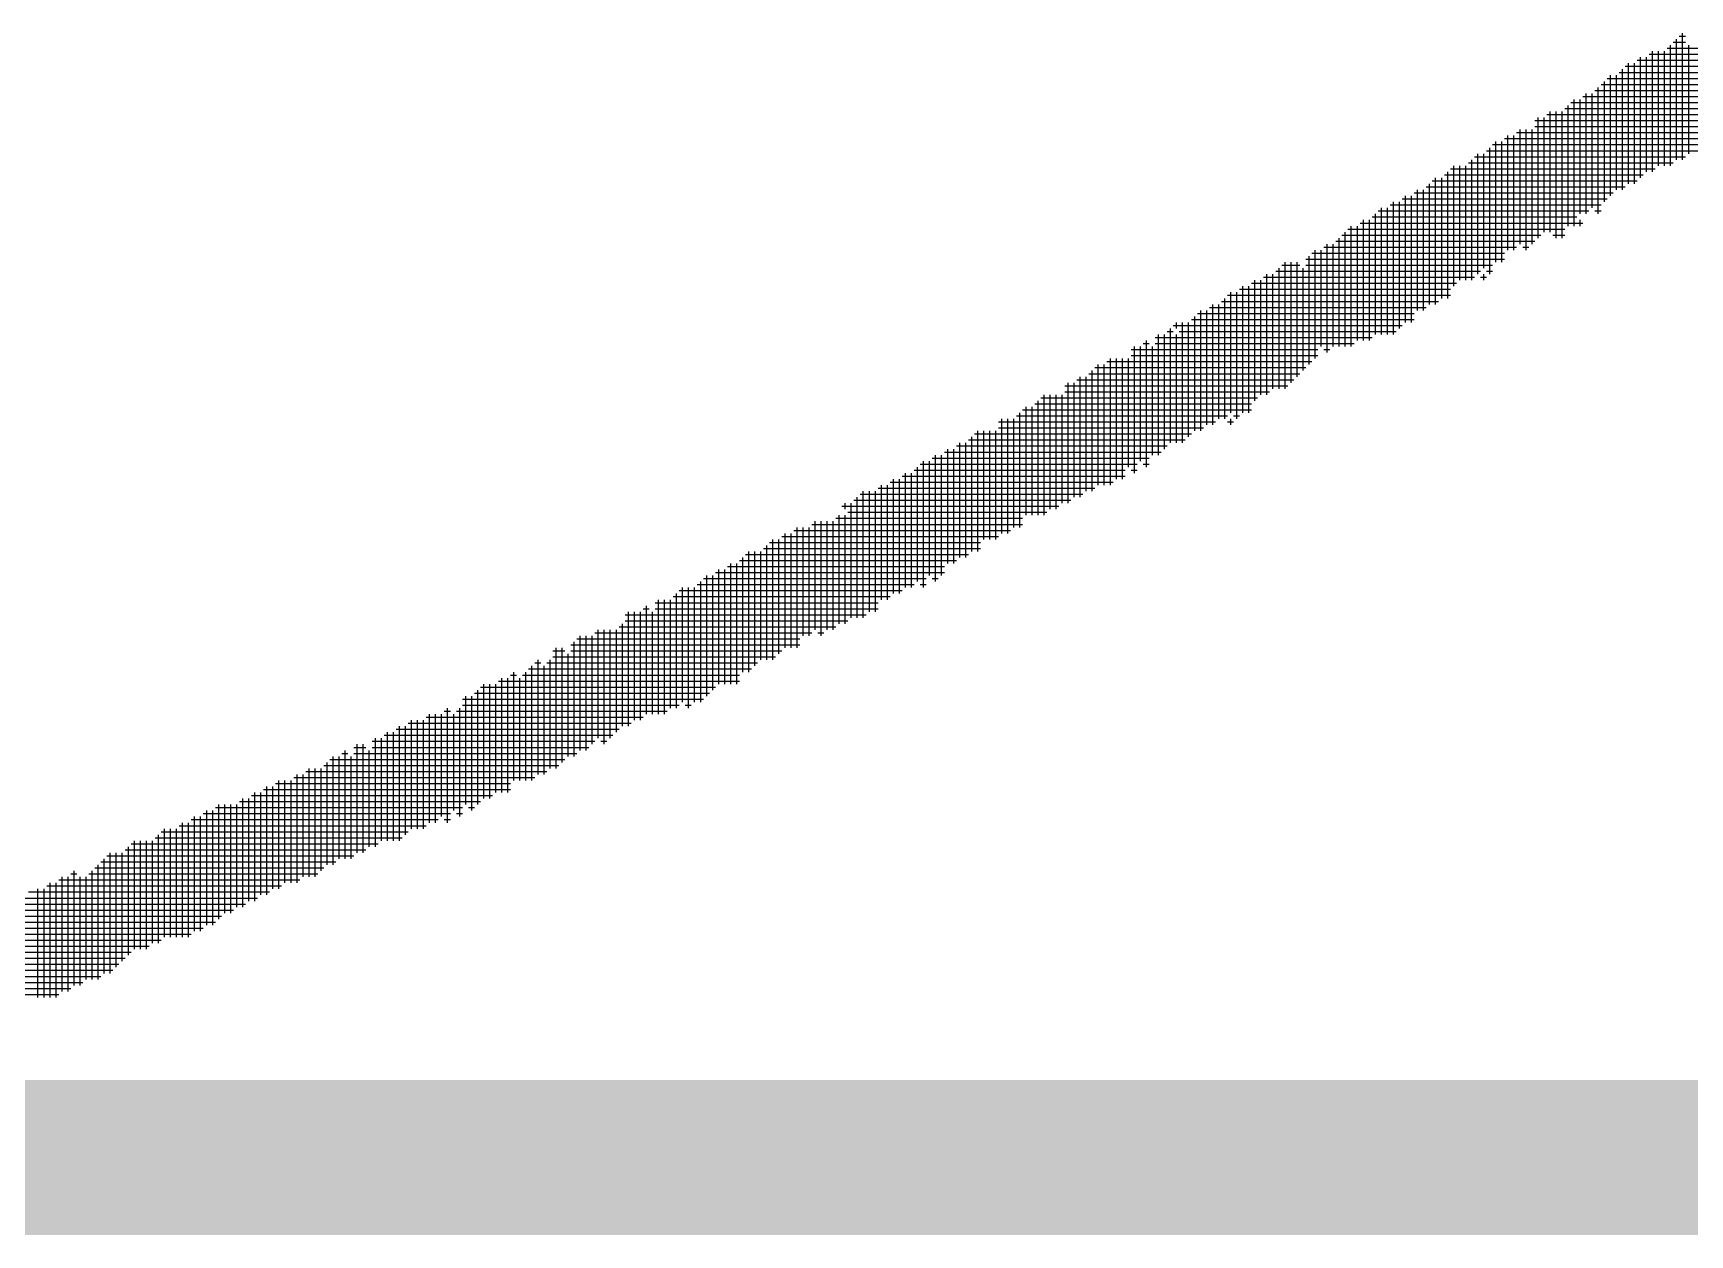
# Model space of a CAD drawing. Header units: feet. Extents: x 0 to 252300, y 0 to 178200.
# Drawn here: x 171608 to 172249, y 7770 to 8235 of the extents above; entities that cross this region are included whole.
import ezdxf
from ezdxf.enums import TextEntityAlignment as Align

# ---------------------------------------------------------------- set-up
doc = ezdxf.new("R2010")
doc.units = ezdxf.units.FT
doc.header["$LTSCALE"] = 3000
doc.header["$MEASUREMENT"] = 0
for name, color, linetype in [('CX-BORD', 3, 'CONTINUOUS'), ('CX-BORD-LIN1', 4, 'CONTINUOUS'), ('CX-BORD-LIN2', 3, 'CONTINUOUS'), ('CX-BORD-TEX2', 7, 'CONTINUOUS'), ('CX-BORD-TEX3', 6, 'CONTINUOUS')]:
    doc.layers.add(name, color=color, linetype=linetype)
doc.styles.add('TB_TEXT', font='')
doc.styles.add('TB_WBTXT', font='')
doc.styles.add('TB_WMTXT', font='')
doc.styles.get('TB_TEXT').set_extended_font_data('DotumChe')
doc.styles.get('TB_WBTXT').set_extended_font_data('Dotum')
doc.styles.get('TB_WMTXT').set_extended_font_data('DotumChe')

# ---------------------------------------------------------------- blocks, each defined once
blk = doc.blocks.new('CXBLKA1')
at = {"layer": 'CX-BORD-LIN1', "const_width": 0.2}
blk.add_lwpolyline([(558, 6), (270, 6)], dxfattribs=at)
at = {"layer": 'CX-BORD-LIN1', "style": 'TB_TEXT'}
for tag, p in [('TR_RCON5', (342.3033, 33)), ('TR_RCON4', (342.3033, 27)), ('TR_RCON3', (342.3033, 21)), ('TR_RCON2', (342.3033, 15)), ('TR_RCON1', (342.3033, 9))]:
    blk.add_attdef(tag, text='', height=3.5, dxfattribs=at).set_placement(p, align=Align.MIDDLE_LEFT)
for tag, height, p in [('TR_DGN5', 3.5, (451.1185, 33)), ('TR_CHK5', 3.5, (491.1185, 33)), ('TR_RDAT5', 3.5, (317.5, 33)), ('TR_APP5', 3.5, (531.1185, 33)), ('TR_RNUM5', 3, (285.1051, 32.6366)), ('TR_DGN4', 3.5, (451.1185, 27)), ('TR_CHK4', 3.5, (491.1185, 27)), ('TR_RDAT4', 3.5, (317.5, 27)), ('TR_APP4', 3.5, (531.1185, 27)), ('TR_RNUM4', 3, (285.1051, 26.6366)), ('TR_DGN3', 3.5, (451.1185, 21)), ('TR_CHK3', 3.5, (491.1185, 21)), ('TR_RDAT3', 3.5, (317.5, 21)), ('TR_APP3', 3.5, (531.1185, 21)), ('TR_RNUM3', 3, (285.1051, 20.6366)), ('TR_DGN2', 3.5, (451.1185, 15)), ('TR_CHK2', 3.5, (491.1185, 15)), ('TR_RDAT2', 3.5, (317.5, 15)), ('TR_APP2', 3.5, (531.1185, 15)), ('TR_RNUM2', 3, (285.1051, 14.6366)), ('TR_DGN1', 3.5, (451.1185, 9)), ('TR_CHK1', 3.5, (491.1185, 9)), ('TR_RDAT1', 3.5, (317.5, 9)), ('TR_APP1', 3.5, (531.1185, 9)), ('TR_RNUM1', 3, (285.1051, 8.6366))]:
    blk.add_attdef(tag, text='', height=height, dxfattribs=at).set_placement(p, align=Align.MIDDLE_CENTER)
at = {"layer": 'CX-BORD-LIN2', "style": 'TB_TEXT'}
blk.add_attdef('TD_VERSION', text='', height=3, rotation=90, dxfattribs=at).set_placement((800.5, 48.0149), align=Align.MIDDLE_CENTER)
at = {"layer": 'CX-BORD-TEX2', "style": 'TB_WMTXT'}
for tag, height, p in [('TB_CNAME', 5, (15.3448, 531.8324)), ('TB_CSCOP', 4, (16.6346, 523.8324))]:
    blk.add_attdef(tag, text='', height=height, dxfattribs=at).set_placement(p, align=Align.BOTTOM_LEFT)
at = {"layer": 'CX-BORD-TEX2', "style": 'TB_WBTXT'}
for tag, height, p in [('TB_MTITIL', 10, (398, 533.3264)), ('TB_STITL', 7, (398, 518.3264))]:
    blk.add_attdef(tag, text='', height=height, dxfattribs=at).set_placement(p, align=Align.MIDDLE_CENTER)
at = {"layer": 'CX-BORD-TEX3', "style": 'TB_TEXT'}
for tag, height, p in [('TD_LNDST', 4.5, (215, 31.5)), ('TD_DSECT', 4.5, (605.5, 31.5)), ('TD_DDIST', 4.5, (654.5, 31.5)), ('TD_DNAME_TOP', 4.5, (755, 27.957)), ('TD_CSECT', 4.5, (605.5, 22.5)), ('TD_CDIST', 4.5, (654.5, 22.5)), ('TD_DNAME_MAIN', 4.5, (755, 21.4731)), ('TD_DNAME_BOT', 3, (755, 15.2489)), ('TD_HSCAL', 4.5, (620.8841, 13.7484)), ('TD_VSCAL', 4.5, (656.8615, 13.7484)), ('TD_CCOMP', 4.5, (215, 13.5927)), ('TD_CSTEP', 4.5, (250.744, 5.125)), ('TD_FIELD', 4.5, (180, 5.125)), ('TD_DWGNO', 4.5, (755, 5.0017)), ('TD_DWGCODE', 4.5, (637, 4.7908))]:
    blk.add_attdef(tag, text='', height=height, dxfattribs=at).set_placement(p, align=Align.MIDDLE_CENTER)
for tag, height, width, p in [('TD_DCOMP', 4.5, 0.95, (215, 22.5875)), ('TD_CNAME', 5, 0.78, (65, 7.5956))]:
    blk.add_attdef(tag, text='', height=height, dxfattribs=dict(at, width=width)).set_placement(p, align=Align.MIDDLE_CENTER)

msp = doc.modelspace()

# ---------------------------------------------------------------- linework, layer by layer
at = {"layer": 'CX-BORD-TEX2'}
for p, q in [((172242.88, 8231.64), (172247.55, 8231.64)), ((172244.05, 8232.81), (172244.05, 8186.15)), ((172245.22, 8233.97), (172247.55, 8233.97)), ((172246.38, 8235.14), (172246.38, 8186.15)), ((172228.89, 8224.64), (172303.54, 8224.64)), ((172230.05, 8225.81), (172230.05, 8179.15)), ((172232.39, 8225.81), (172232.39, 8181.48)), ((172233.55, 8226.97), (172310.54, 8226.97)), ((172234.72, 8228.14), (172234.72, 8181.48)), ((172237.05, 8228.14), (172237.05, 8183.82)), ((172239.39, 8228.14), (172239.39, 8183.82)), ((172240.55, 8229.31), (172315.2, 8229.31)), ((172241.72, 8230.47), (172241.72, 8183.82)), ((172248.72, 8230.47), (172248.72, 8188.48)), ((172218.39, 8218.81), (172218.39, 8172.15)), ((172220.72, 8218.81), (172220.72, 8174.49)), ((172221.89, 8219.97), (172301.2, 8219.97)), ((172223.06, 8221.14), (172223.06, 8174.49)), ((172224.22, 8222.31), (172303.54, 8222.31)), ((172225.39, 8223.47), (172225.39, 8176.82)), ((172227.72, 8223.47), (172227.72, 8176.82)), ((172209.06, 8211.81), (172209.06, 8165.15)), ((172211.39, 8211.81), (172211.39, 8167.49)), ((172212.56, 8212.98), (172287.21, 8212.98)), ((172213.72, 8214.14), (172213.72, 8165.15)), ((172214.89, 8215.31), (172291.87, 8215.31)), ((172216.06, 8216.48), (172216.06, 8169.82)), ((172217.22, 8217.64), (172298.87, 8217.64)), ((172200.89, 8205.98), (172277.88, 8205.98)), ((172202.06, 8207.14), (172202.06, 8160.49)), ((172203.23, 8208.31), (172280.21, 8208.31)), ((172204.39, 8209.48), (172204.39, 8160.49)), ((172206.73, 8209.48), (172206.73, 8165.15)), ((172207.89, 8210.64), (172282.54, 8210.64)), ((172189.23, 8201.31), (172275.54, 8201.31)), ((172189.23, 8198.98), (172270.88, 8198.98)), ((172190.4, 8202.48), (172190.4, 8155.82)), ((172192.73, 8202.48), (172192.73, 8158.16)), ((172193.9, 8203.65), (172277.88, 8203.65)), ((172195.06, 8204.81), (172195.06, 8158.16)), ((172197.4, 8204.81), (172197.4, 8155.82)), ((172199.73, 8204.81), (172199.73, 8155.82)), ((172174.07, 8193.15), (172174.07, 8146.49)), ((172176.4, 8193.15), (172176.4, 8146.49)), ((172177.57, 8194.31), (172263.88, 8194.31)), ((172178.73, 8195.48), (172178.73, 8151.16)), ((172181.07, 8195.48), (172181.07, 8151.16)), ((172182.23, 8196.65), (172268.55, 8196.65)), ((172183.4, 8197.81), (172183.4, 8153.49)), ((172185.73, 8197.81), (172185.73, 8151.16)), ((172188.06, 8197.81), (172188.06, 8153.49)), ((172164.74, 8186.15), (172164.74, 8139.49)), ((172165.9, 8187.32), (172247.55, 8187.32)), ((172167.07, 8188.48), (172167.07, 8141.83)), ((172169.4, 8188.48), (172169.4, 8144.16)), ((172170.57, 8189.65), (172256.88, 8189.65)), ((172171.73, 8190.81), (172171.73, 8141.83)), ((172172.9, 8191.98), (172259.21, 8191.98)), ((172154.24, 8180.32), (172231.22, 8180.32)), ((172155.4, 8181.48), (172155.4, 8132.49)), ((172156.57, 8182.65), (172235.89, 8182.65)), ((172157.74, 8183.82), (172157.74, 8137.16)), ((172160.07, 8183.82), (172160.07, 8139.49)), ((172162.4, 8183.82), (172162.4, 8139.49)), ((172163.57, 8184.98), (172242.88, 8184.98)), ((172142.57, 8173.32), (172219.56, 8173.32)), ((172143.74, 8174.49), (172143.74, 8127.83)), ((172146.07, 8174.49), (172146.07, 8127.83)), ((172147.24, 8175.65), (172224.22, 8175.65)), ((172148.41, 8176.82), (172148.41, 8130.16)), ((172149.57, 8177.98), (172228.89, 8177.98)), ((172150.74, 8179.15), (172150.74, 8130.16)), ((172153.07, 8179.15), (172153.07, 8132.49)), ((172129.74, 8167.49), (172129.74, 8118.5)), ((172132.08, 8167.49), (172132.08, 8118.5)), ((172133.24, 8168.65), (172214.89, 8168.65)), ((172134.41, 8169.82), (172134.41, 8118.5)), ((172136.74, 8169.82), (172136.74, 8120.83)), ((172137.91, 8170.99), (172217.22, 8170.99)), ((172139.08, 8172.15), (172139.08, 8123.16)), ((172141.41, 8172.15), (172141.41, 8123.16)), ((172118.08, 8160.49), (172118.08, 8113.83)), ((172120.41, 8160.49), (172120.41, 8116.17)), ((172121.58, 8161.65), (172207.89, 8161.65)), ((172122.75, 8162.82), (172122.75, 8116.17)), ((172125.08, 8162.82), (172125.08, 8116.17)), ((172126.24, 8163.99), (172205.56, 8163.99)), ((172127.41, 8165.15), (172127.41, 8118.5)), ((172128.58, 8166.32), (172210.23, 8166.32)), ((172206.73, 8162.82), (172206.73, 8160.49)), ((172212.56, 8166.32), (172214.89, 8166.32)), ((172112.25, 8154.66), (172189.23, 8154.66)), ((172113.41, 8155.82), (172113.41, 8113.83)), ((172114.58, 8156.99), (172191.56, 8156.99)), ((172115.75, 8158.16), (172115.75, 8113.83)), ((172116.91, 8159.32), (172200.89, 8159.32)), ((172196.23, 8156.99), (172200.89, 8156.99)), ((172100.58, 8147.66), (172177.57, 8147.66)), ((172101.75, 8148.82), (172101.75, 8106.83)), ((172102.92, 8149.99), (172177.57, 8149.99)), ((172104.08, 8151.16), (172104.08, 8109.17)), ((172106.42, 8151.16), (172106.42, 8113.83)), ((172107.58, 8152.32), (172182.23, 8152.32)), ((172108.75, 8153.49), (172108.75, 8111.5)), ((172111.08, 8153.49), (172111.08, 8113.83)), ((172184.56, 8152.32), (172186.9, 8152.32)), ((172085.42, 8141.83), (172085.42, 8095.17)), ((172087.75, 8141.83), (172087.75, 8097.5)), ((172088.92, 8142.99), (172168.24, 8142.99)), ((172090.09, 8144.16), (172090.09, 8097.5)), ((172091.25, 8145.33), (172098.25, 8145.33)), ((172092.42, 8146.49), (172092.42, 8097.5)), ((172094.75, 8146.49), (172094.75, 8099.84)), ((172097.08, 8146.49), (172097.08, 8102.17)), ((172099.42, 8144.16), (172099.42, 8104.5)), ((172100.58, 8145.33), (172172.9, 8145.33)), ((172169.4, 8141.83), (172169.4, 8139.49)), ((172170.57, 8142.99), (172172.9, 8142.99)), ((172071.42, 8134.83), (172071.42, 8088.17)), ((172073.76, 8134.83), (172073.76, 8085.84)), ((172074.92, 8135.99), (172156.57, 8135.99)), ((172076.09, 8137.16), (172076.09, 8088.17)), ((172078.42, 8137.16), (172078.42, 8088.17)), ((172079.59, 8138.33), (172158.9, 8138.33)), ((172080.76, 8139.49), (172080.76, 8092.84)), ((172083.09, 8139.49), (172083.09, 8095.17)), ((172084.25, 8140.66), (172165.9, 8140.66)), ((172168.24, 8140.66), (172170.57, 8140.66)), ((172063.26, 8129), (172147.24, 8129)), ((172064.43, 8130.16), (172064.43, 8083.51)), ((172066.76, 8130.16), (172066.76, 8085.84)), ((172067.92, 8131.33), (172151.91, 8131.33)), ((172069.09, 8132.49), (172069.09, 8085.84)), ((172070.26, 8133.66), (172156.57, 8133.66)), ((172049.26, 8122), (172137.91, 8122)), ((172050.43, 8123.16), (172050.43, 8120.83)), ((172052.76, 8123.16), (172052.76, 8076.51)), ((172055.09, 8123.16), (172055.09, 8078.84)), ((172056.26, 8124.33), (172142.57, 8124.33)), ((172057.43, 8125.5), (172057.43, 8081.17)), ((172058.59, 8126.66), (172142.57, 8126.66)), ((172059.76, 8127.83), (172059.76, 8081.17)), ((172062.09, 8127.83), (172062.09, 8083.51)), ((172038.76, 8116.17), (172038.76, 8067.18)), ((172042.26, 8117.33), (172126.24, 8117.33)), ((172043.43, 8118.5), (172043.43, 8071.84)), ((172045.76, 8118.5), (172045.76, 8074.17)), ((172046.93, 8119.66), (172049.26, 8119.66)), ((172048.1, 8120.83), (172048.1, 8076.51)), ((172050.43, 8118.5), (172050.43, 8076.51)), ((172051.6, 8119.66), (172135.58, 8119.66)), ((172024.77, 8109.17), (172024.77, 8060.18)), ((172027.1, 8109.17), (172027.1, 8062.51)), ((172029.43, 8109.17), (172029.43, 8062.51)), ((172031.77, 8109.17), (172031.77, 8067.18)), ((172032.93, 8112.67), (172105.25, 8112.67)), ((172032.93, 8110.33), (172105.25, 8110.33)), ((172034.1, 8113.83), (172034.1, 8064.84)), ((172036.43, 8113.83), (172036.43, 8069.51)), ((172037.6, 8115), (172039.93, 8115)), ((172041.1, 8113.83), (172041.1, 8071.84)), ((172042.26, 8115), (172119.25, 8115)), ((172107.58, 8112.67), (172109.92, 8112.67)), ((172016.6, 8103.33), (172098.25, 8103.33)), ((172017.77, 8104.5), (172017.77, 8057.85)), ((172018.94, 8105.67), (172100.58, 8105.67)), ((172020.1, 8106.83), (172020.1, 8060.18)), ((172022.44, 8106.83), (172022.44, 8060.18)), ((172023.6, 8108), (172102.92, 8108)), ((172007.27, 8098.67), (172093.59, 8098.67)), ((172007.27, 8096.34), (172086.59, 8096.34)), ((172008.44, 8099.84), (172008.44, 8053.18)), ((172010.77, 8099.84), (172010.77, 8055.51)), ((172011.94, 8101), (172095.92, 8101)), ((172013.1, 8102.17), (172013.1, 8055.51)), ((172015.44, 8102.17), (172015.44, 8057.85)), ((171992.11, 8090.5), (171992.11, 8048.51)), ((171994.44, 8090.5), (171994.44, 8048.51)), ((171995.61, 8091.67), (172079.59, 8091.67)), ((171996.77, 8092.84), (171996.77, 8048.51)), ((171997.94, 8094), (172081.92, 8094)), ((171999.11, 8095.17), (171999.11, 8048.51)), ((172001.44, 8095.17), (172001.44, 8050.85)), ((172003.77, 8095.17), (172003.77, 8050.85)), ((172006.11, 8095.17), (172006.11, 8053.18)), ((171981.61, 8084.67), (172065.59, 8084.67)), ((171982.78, 8085.84), (171982.78, 8041.52)), ((171985.11, 8085.84), (171985.11, 8041.52)), ((171987.44, 8085.84), (171987.44, 8043.85)), ((171988.61, 8087.01), (172070.26, 8087.01)), ((171989.78, 8088.17), (171989.78, 8043.85)), ((171990.94, 8089.34), (172079.59, 8089.34)), ((172070.26, 8084.67), (172072.59, 8084.67)), ((172071.42, 8085.84), (172071.42, 8083.51)), ((172072.59, 8087.01), (172074.92, 8087.01)), ((171969.95, 8077.67), (172053.93, 8077.67)), ((171971.11, 8078.84), (171971.11, 8034.52)), ((171972.28, 8080.01), (172056.26, 8080.01)), ((171973.45, 8081.17), (171973.45, 8034.52)), ((171975.78, 8081.17), (171975.78, 8039.18)), ((171978.11, 8081.17), (171978.11, 8039.18)), ((171980.44, 8081.17), (171980.44, 8039.18)), ((171981.61, 8082.34), (172060.93, 8082.34)), ((171955.95, 8070.68), (172039.93, 8070.68)), ((171957.12, 8071.84), (171957.12, 8022.85)), ((171959.45, 8071.84), (171959.45, 8025.19)), ((171960.62, 8073.01), (172044.6, 8073.01)), ((171961.78, 8074.17), (171961.78, 8029.85)), ((171964.12, 8074.17), (171964.12, 8029.85)), ((171965.28, 8075.34), (172046.93, 8075.34)), ((171966.45, 8076.51), (171966.45, 8032.18)), ((171968.78, 8076.51), (171968.78, 8032.18)), ((171945.45, 8064.84), (171945.45, 8020.52)), ((171947.79, 8064.84), (171947.79, 8020.52)), ((171948.95, 8066.01), (172030.6, 8066.01)), ((171950.12, 8067.18), (171950.12, 8022.85)), ((171951.28, 8068.34), (172035.27, 8068.34)), ((171952.45, 8069.51), (171952.45, 8020.52)), ((171954.78, 8069.51), (171954.78, 8025.19)), ((172032.93, 8066.01), (172035.27, 8066.01)), ((172037.6, 8068.34), (172039.93, 8068.34)), ((171929.12, 8057.85), (171929.12, 8008.86)), ((171931.46, 8057.85), (171931.46, 8011.19)), ((171933.79, 8057.85), (171933.79, 8011.19)), ((171934.96, 8059.01), (172018.94, 8059.01)), ((171936.12, 8060.18), (171936.12, 8015.85)), ((171938.45, 8060.18), (171938.45, 8015.85)), ((171939.62, 8061.34), (172025.93, 8061.34)), ((171940.79, 8062.51), (171940.79, 8018.19)), ((171943.12, 8062.51), (171943.12, 8018.19)), ((171944.29, 8063.68), (172030.6, 8063.68)), ((171920.96, 8052.01), (172004.94, 8052.01)), ((171922.12, 8053.18), (171922.12, 8050.85)), ((171924.46, 8053.18), (171924.46, 8008.86)), ((171925.62, 8054.35), (172009.6, 8054.35)), ((171926.79, 8055.51), (171926.79, 8008.86)), ((171927.96, 8056.68), (172014.27, 8056.68)), ((171909.29, 8045.01), (171990.94, 8045.01)), ((171910.46, 8046.18), (171910.46, 8004.19)), ((171912.79, 8046.18), (171912.79, 8001.86)), ((171915.13, 8046.18), (171915.13, 8004.19)), ((171917.46, 8046.18), (171917.46, 8004.19)), ((171918.63, 8047.35), (171990.94, 8047.35)), ((171919.79, 8048.51), (171919.79, 8006.52)), ((171922.12, 8048.51), (171922.12, 8006.52)), ((171923.29, 8049.68), (172000.27, 8049.68)), ((171894.13, 8039.18), (171894.13, 7992.53)), ((171896.46, 8039.18), (171896.46, 7994.86)), ((171897.63, 8040.35), (171981.61, 8040.35)), ((171898.8, 8041.52), (171898.8, 7997.19)), ((171901.13, 8041.52), (171901.13, 7997.19)), ((171902.3, 8042.68), (171986.28, 8042.68)), ((171903.46, 8043.85), (171903.46, 7997.19)), ((171905.8, 8043.85), (171905.8, 8001.86)), ((171908.13, 8043.85), (171908.13, 8001.86)), ((171882.47, 8032.18), (171882.47, 7987.86)), ((171883.63, 8033.35), (171969.95, 8033.35)), ((171884.8, 8034.52), (171884.8, 7987.86)), ((171887.13, 8034.52), (171887.13, 7990.19)), ((171889.47, 8034.52), (171889.47, 7992.53)), ((171890.63, 8035.68), (171974.61, 8035.68)), ((171891.8, 8036.85), (171891.8, 7992.53)), ((171892.96, 8038.02), (171974.61, 8038.02)), ((171871.97, 8026.35), (171960.62, 8026.35)), ((171873.14, 8027.52), (171873.14, 7983.2)), ((171875.47, 8027.52), (171875.47, 7983.2)), ((171876.64, 8028.69), (171960.62, 8028.69)), ((171877.8, 8029.85), (171877.8, 7983.2)), ((171880.13, 8029.85), (171880.13, 7983.2)), ((171881.3, 8031.02), (171965.28, 8031.02)), ((171857.97, 8019.35), (171944.29, 8019.35)), ((171859.14, 8020.52), (171859.14, 7976.2)), ((171861.47, 8020.52), (171861.47, 7973.86)), ((171863.8, 8020.52), (171863.8, 7976.2)), ((171864.97, 8021.69), (171948.95, 8021.69)), ((171866.14, 8022.85), (171866.14, 7976.2)), ((171867.3, 8024.02), (171953.62, 8024.02)), ((171868.47, 8025.19), (171868.47, 7978.53)), ((171870.8, 8025.19), (171870.8, 7980.86)), ((171951.28, 8021.69), (171953.62, 8021.69)), ((171955.95, 8024.02), (171958.28, 8024.02)), ((171845.14, 8013.52), (171845.14, 7971.53)), ((171848.64, 8014.69), (171934.96, 8014.69)), ((171849.81, 8015.85), (171849.81, 7971.53)), ((171852.14, 8015.85), (171852.14, 7971.53)), ((171854.47, 8015.85), (171854.47, 7973.86)), ((171855.64, 8017.02), (171939.62, 8017.02)), ((171856.81, 8018.19), (171856.81, 7973.86)), ((171835.81, 8006.52), (171835.81, 7966.87)), ((171836.98, 8010.02), (171930.29, 8010.02)), ((171836.98, 8007.69), (171923.29, 8007.69)), ((171838.14, 8011.19), (171838.14, 7966.87)), ((171840.48, 8011.19), (171840.48, 7969.2)), ((171842.81, 8011.19), (171842.81, 7969.2)), ((171843.98, 8012.36), (171846.31, 8012.36)), ((171847.48, 8011.19), (171847.48, 7971.53)), ((171848.64, 8012.36), (171934.96, 8012.36)), ((171818.32, 8000.69), (171904.63, 8000.69)), ((171819.48, 8001.86), (171819.48, 7957.53)), ((171821.81, 8001.86), (171821.81, 7957.53)), ((171824.15, 8001.86), (171824.15, 7959.87)), ((171825.31, 8003.02), (171909.29, 8003.02)), ((171826.48, 8004.19), (171826.48, 7962.2)), ((171828.81, 8004.19), (171828.81, 7959.87)), ((171831.15, 8004.19), (171831.15, 7962.2)), ((171833.48, 8004.19), (171833.48, 7964.53)), ((171834.64, 8005.36), (171918.63, 8005.36)), ((171911.63, 8003.02), (171913.96, 8003.02)), ((171808.98, 7996.03), (171813.65, 7996.03)), ((171808.98, 7993.69), (171895.3, 7993.69)), ((171810.15, 7997.19), (171810.15, 7950.54)), ((171812.48, 7997.19), (171812.48, 7952.87)), ((171814.82, 7994.86), (171814.82, 7955.2)), ((171815.98, 7998.36), (171904.63, 7998.36)), ((171815.98, 7996.03), (171897.63, 7996.03)), ((171817.15, 7999.53), (171817.15, 7955.2)), ((171793.82, 7987.86), (171793.82, 7945.87)), ((171798.49, 7987.86), (171798.49, 7945.87)), ((171799.65, 7989.03), (171885.97, 7989.03)), ((171800.82, 7990.19), (171800.82, 7945.87)), ((171801.99, 7991.36), (171804.32, 7991.36)), ((171803.15, 7992.53), (171803.15, 7948.2)), ((171805.48, 7990.19), (171805.48, 7948.2)), ((171806.65, 7991.36), (171888.3, 7991.36)), ((171807.82, 7992.53), (171807.82, 7950.54)), ((171779.82, 7980.86), (171779.82, 7936.54)), ((171780.99, 7982.03), (171871.97, 7982.03)), ((171782.16, 7983.2), (171782.16, 7938.87)), ((171784.49, 7983.2), (171784.49, 7938.87)), ((171786.82, 7983.2), (171786.82, 7941.21)), ((171787.99, 7984.36), (171881.3, 7984.36)), ((171789.16, 7985.53), (171789.16, 7941.21)), ((171791.49, 7985.53), (171791.49, 7941.21)), ((171792.65, 7986.69), (171794.99, 7986.69)), ((171796.15, 7985.53), (171796.15, 7945.87)), ((171797.32, 7986.69), (171881.3, 7986.69)), ((171773.99, 7977.36), (171867.3, 7977.36)), ((171773.99, 7975.03), (171857.97, 7975.03)), ((171775.16, 7978.53), (171775.16, 7936.54)), ((171777.49, 7978.53), (171777.49, 7934.21)), ((171778.66, 7979.7), (171869.64, 7979.7)), ((171860.31, 7975.03), (171862.64, 7975.03)), ((171753, 7968.03), (171839.31, 7968.03)), ((171754.16, 7969.2), (171754.16, 7927.21)), ((171756.5, 7969.2), (171756.5, 7927.21)), ((171758.83, 7969.2), (171758.83, 7927.21)), ((171760, 7970.37), (171843.98, 7970.37)), ((171761.16, 7971.53), (171761.16, 7929.54)), ((171763.49, 7971.53), (171763.49, 7929.54)), ((171765.83, 7971.53), (171765.83, 7931.87)), ((171766.99, 7972.7), (171769.33, 7972.7)), ((171768.16, 7973.86), (171768.16, 7929.54)), ((171770.49, 7971.53), (171770.49, 7934.21)), ((171771.66, 7972.7), (171853.31, 7972.7)), ((171772.83, 7973.86), (171772.83, 7931.87)), ((171740.17, 7962.2), (171740.17, 7920.21)), ((171742.5, 7962.2), (171742.5, 7922.54)), ((171743.67, 7963.37), (171832.31, 7963.37)), ((171744.83, 7964.53), (171744.83, 7922.54)), ((171747.16, 7964.53), (171747.16, 7922.54)), ((171748.33, 7965.7), (171834.64, 7965.7)), ((171749.5, 7966.87), (171749.5, 7922.54)), ((171751.83, 7966.87), (171751.83, 7924.88)), ((171723.84, 7955.2), (171723.84, 7913.21)), ((171726.17, 7955.2), (171726.17, 7915.54)), ((171727.34, 7956.37), (171729.67, 7956.37)), ((171728.5, 7957.53), (171728.5, 7915.54)), ((171730.84, 7955.2), (171730.84, 7915.54)), ((171732, 7958.7), (171736.67, 7958.7)), ((171732, 7956.37), (171818.32, 7956.37)), ((171733.17, 7959.87), (171733.17, 7917.88)), ((171735.5, 7959.87), (171735.5, 7917.88)), ((171737.83, 7957.53), (171737.83, 7920.21)), ((171739, 7961.03), (171825.31, 7961.03)), ((171739, 7958.7), (171822.98, 7958.7)), ((171827.65, 7961.03), (171829.98, 7961.03)), ((171713.34, 7949.37), (171806.65, 7949.37)), ((171714.51, 7950.54), (171714.51, 7908.55)), ((171716.84, 7950.54), (171716.84, 7908.55)), ((171719.17, 7950.54), (171719.17, 7910.88)), ((171720.34, 7951.7), (171811.32, 7951.7)), ((171721.5, 7952.87), (171721.5, 7913.21)), ((171722.67, 7954.04), (171813.65, 7954.04)), ((171697.01, 7942.37), (171792.65, 7942.37)), ((171698.18, 7943.54), (171698.18, 7901.55)), ((171700.51, 7943.54), (171700.51, 7903.88)), ((171701.68, 7944.7), (171792.65, 7944.7)), ((171702.84, 7945.87), (171702.84, 7903.88)), ((171705.17, 7945.87), (171705.17, 7906.21)), ((171707.51, 7945.87), (171707.51, 7906.21)), ((171708.67, 7947.04), (171801.99, 7947.04)), ((171709.84, 7948.2), (171709.84, 7906.21)), ((171712.17, 7948.2), (171712.17, 7908.55)), ((171679.51, 7936.54), (171679.51, 7892.22)), ((171681.85, 7936.54), (171681.85, 7894.55)), ((171684.18, 7936.54), (171684.18, 7894.55)), ((171686.51, 7936.54), (171686.51, 7896.88)), ((171687.68, 7937.71), (171780.99, 7937.71)), ((171688.84, 7938.87), (171688.84, 7896.88)), ((171691.18, 7938.87), (171691.18, 7899.21)), ((171692.34, 7940.04), (171785.66, 7940.04)), ((171693.51, 7941.21), (171693.51, 7899.21)), ((171695.84, 7941.21), (171695.84, 7901.55)), ((171665.52, 7929.54), (171665.52, 7885.22)), ((171667.85, 7929.54), (171667.85, 7885.22)), ((171669.02, 7930.71), (171764.66, 7930.71)), ((171670.18, 7931.87), (171670.18, 7887.55)), ((171672.52, 7931.87), (171672.52, 7887.55)), ((171673.68, 7933.04), (171769.33, 7933.04)), ((171674.85, 7934.21), (171674.85, 7889.88)), ((171677.18, 7934.21), (171677.18, 7889.88)), ((171678.35, 7935.37), (171773.99, 7935.37)), ((171766.99, 7930.71), (171769.33, 7930.71)), ((171771.66, 7933.04), (171773.99, 7933.04)), ((171776.32, 7935.37), (171778.66, 7935.37)), ((171655.02, 7923.71), (171750.66, 7923.71)), ((171656.19, 7924.88), (171656.19, 7882.89)), ((171657.35, 7926.04), (171753, 7926.04)), ((171658.52, 7927.21), (171658.52, 7885.22)), ((171660.85, 7927.21), (171660.85, 7885.22)), ((171663.18, 7927.21), (171663.18, 7885.22)), ((171664.35, 7928.37), (171760, 7928.37)), ((171636.36, 7916.71), (171732, 7916.71)), ((171637.52, 7917.88), (171637.52, 7871.22)), ((171639.86, 7917.88), (171639.86, 7873.55)), ((171642.19, 7917.88), (171642.19, 7875.89)), ((171643.36, 7919.04), (171736.67, 7919.04)), ((171644.52, 7920.21), (171644.52, 7878.22)), ((171645.69, 7921.38), (171741.33, 7921.38)), ((171646.85, 7922.54), (171646.85, 7880.55)), ((171649.19, 7922.54), (171649.19, 7880.55)), ((171651.52, 7922.54), (171651.52, 7880.55)), ((171653.85, 7922.54), (171653.85, 7882.89)), ((171623.53, 7910.88), (171623.53, 7866.56)), ((171630.52, 7910.88), (171630.52, 7868.89)), ((171631.69, 7912.05), (171720.34, 7912.05)), ((171632.86, 7913.21), (171632.86, 7868.89)), ((171634.02, 7914.38), (171725, 7914.38)), ((171635.19, 7915.54), (171635.19, 7871.22)), ((171609.53, 7903.88), (171609.53, 7861.89)), ((171611.86, 7903.88), (171611.86, 7861.89)), ((171613.03, 7905.05), (171704.01, 7905.05)), ((171614.2, 7906.21), (171614.2, 7861.89)), ((171616.53, 7906.21), (171616.53, 7861.89)), ((171617.69, 7907.38), (171711.01, 7907.38)), ((171618.86, 7908.55), (171618.86, 7864.22)), ((171621.19, 7908.55), (171621.19, 7864.22)), ((171622.36, 7909.71), (171624.69, 7909.71)), ((171625.86, 7908.55), (171625.86, 7866.56)), ((171628.19, 7908.55), (171628.19, 7868.89)), ((171629.36, 7909.71), (171718, 7909.71)), ((171596.7, 7898.05), (171690.01, 7898.05)), ((171601.36, 7900.38), (171694.68, 7900.38)), ((171606.03, 7902.71), (171699.34, 7902.71)), ((171580.37, 7891.05), (171678.35, 7891.05)), ((171585.04, 7893.38), (171680.68, 7893.38)), ((171594.37, 7895.72), (171685.35, 7895.72)), ((171566.37, 7886.38), (171669.02, 7886.38)), ((171571.04, 7888.72), (171673.68, 7888.72)), ((171550.04, 7879.39), (171645.69, 7879.39)), ((171554.71, 7881.72), (171652.69, 7881.72)), ((171559.37, 7884.05), (171657.35, 7884.05)), ((171531.38, 7872.39), (171638.69, 7872.39)), ((171536.05, 7874.72), (171641.02, 7874.72)), ((171543.04, 7877.05), (171643.36, 7877.05)), ((171512.72, 7865.39), (171622.36, 7865.39)), ((171519.72, 7867.72), (171627.03, 7867.72)), ((171524.38, 7870.05), (171634.02, 7870.05)), ((171508.05, 7863.06), (171617.69, 7863.06))]:
    msp.add_line(p, q, dxfattribs=at)

# ---------------------------------------------------------------- block references
at = {"layer": 'CX-BORD', "xscale": 300, "yscale": 300, "zscale": 300}
msp.add_blockref('CXBLKA1', (7500, 6000), dxfattribs=at)

doc.saveas('drawing.dxf')
